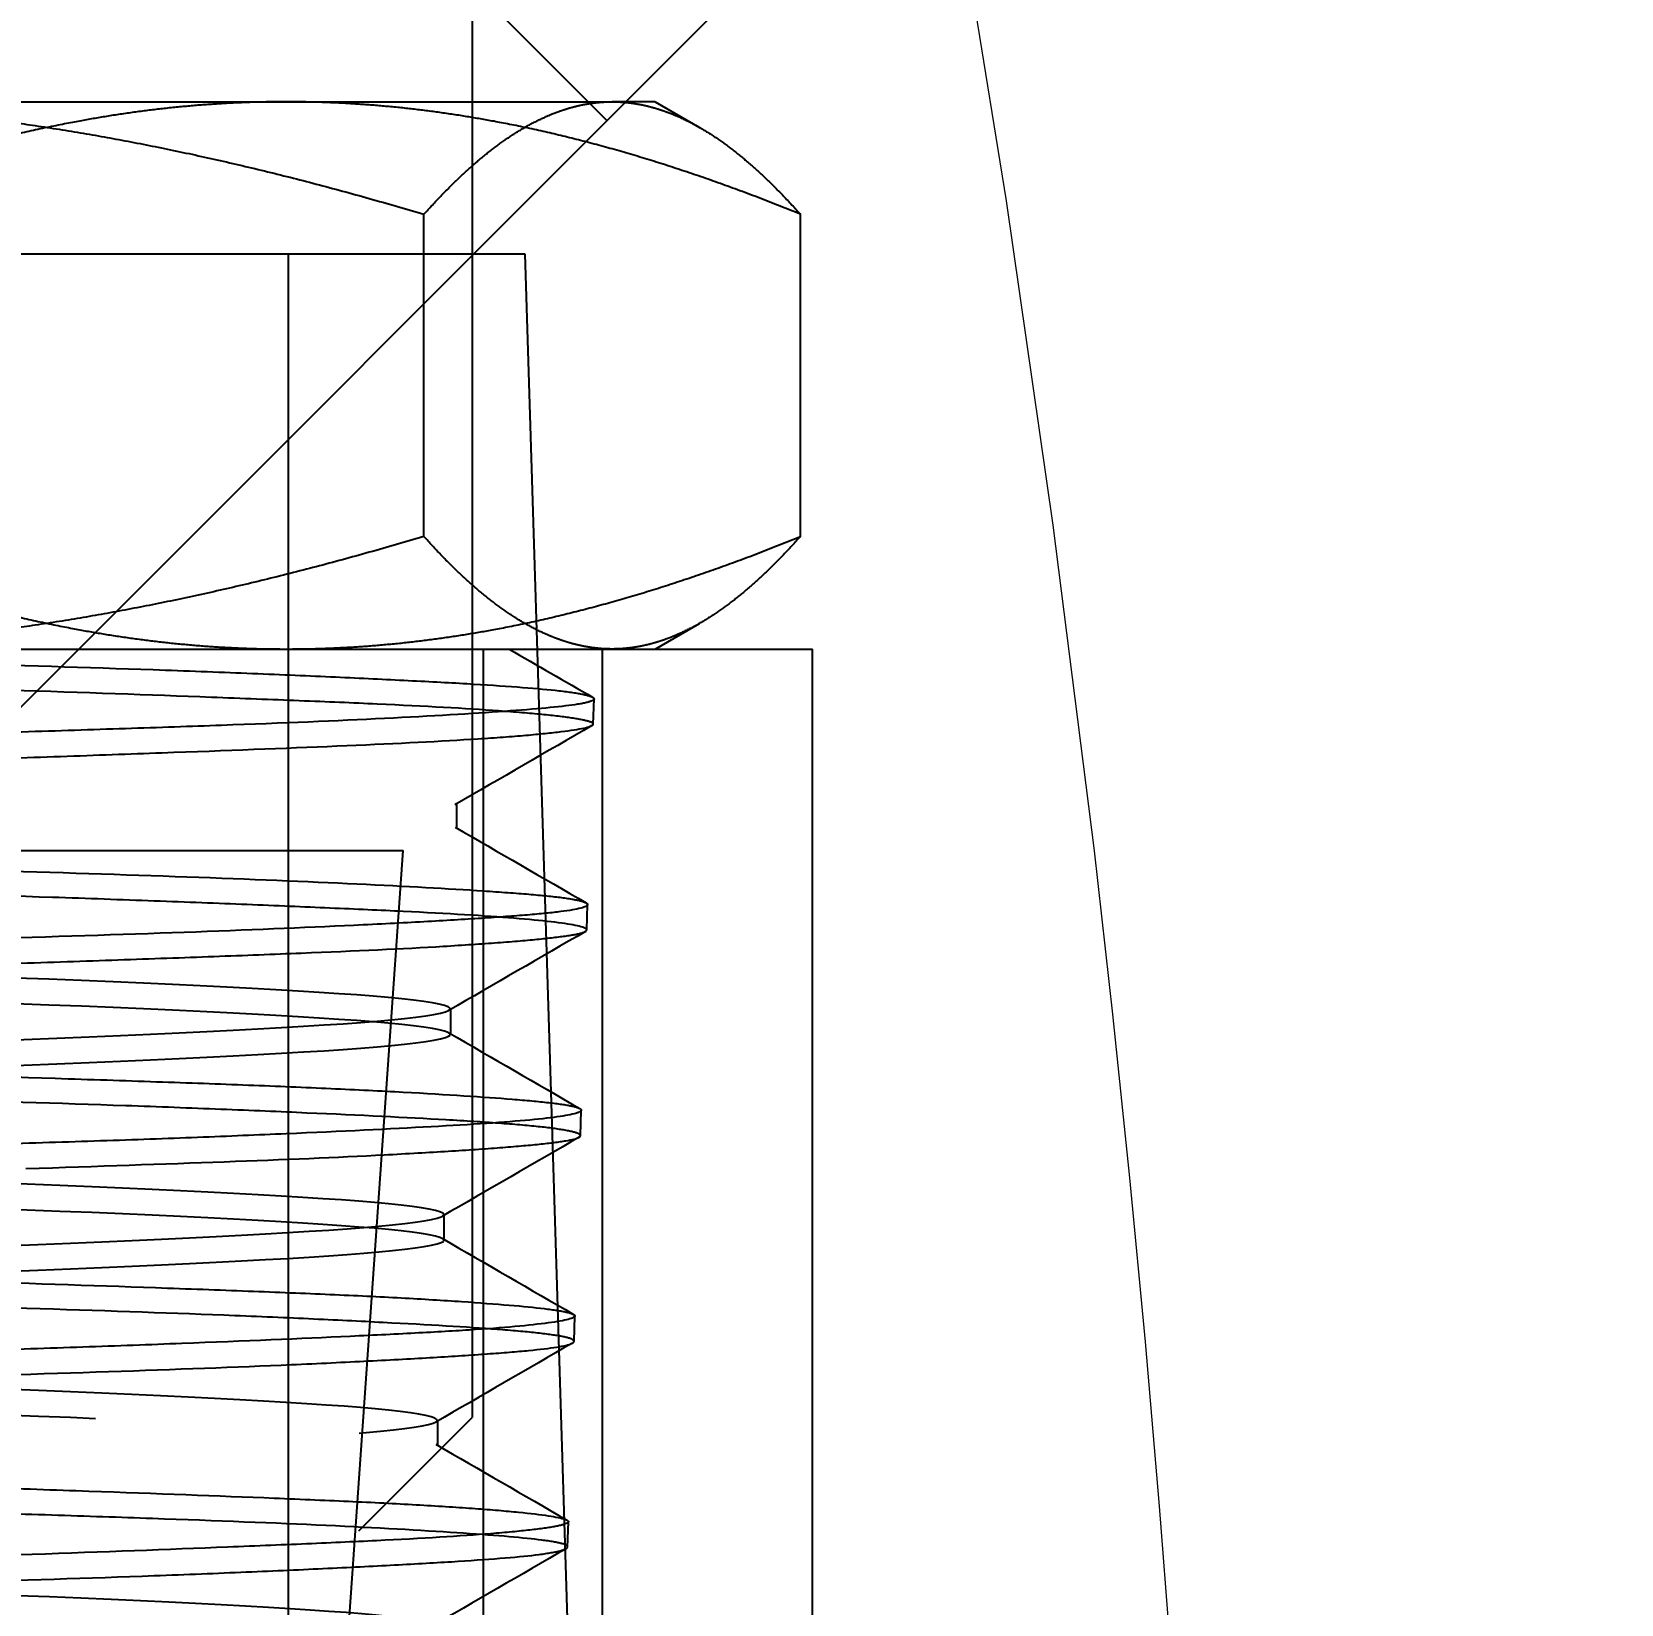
# Model space of a CAD drawing. Header units: millimetres. Extents: x -46397 to 283259, y -8690 to 23983.
# Drawn here: x -20191.98 to -20170, y 5145.77 to 5167.51 of the extents above; entities that cross this region are included whole.
import ezdxf
from ezdxf import colors
from ezdxf.entities.mleader import LeaderData, LeaderLine
from ezdxf.enums import TextEntityAlignment as Align
from ezdxf.math import Vec2, Vec3

# ---------------------------------------------------------------- set-up
doc = ezdxf.new("R2010")
doc.units = ezdxf.units.MM
doc.linetypes.add('CENTER', pattern=[2, 1.25, -0.25, 0.25, -0.25])
doc.linetypes.add('PHANTOM', pattern=[63.5, 31.75, -6.35, 6.35, -6.35, 6.35, -6.35])
doc.layers.add('DUONGTAM', color=1, linetype='CENTER', lineweight=0)
doc.styles.add('GHI CHÚ 2', font='arial.ttf', dxfattribs={"width": 0.8, "height": 1})
doc.styles.add('Tahoma', font='tahoma.ttf')
doc.styles.add('Text_nameplate', font='arial.ttf', dxfattribs={"width": 0.9, "height": 2.5})

# ---------------------------------------------------------------- blocks, each defined once
blk = doc.blocks.new('BO-1')
at = {"color": 251, "linetype": 'PHANTOM', "ltscale": 5, "extrusion": (6.89019e-16, 1, 0)}
for p, q in [((645.627, 3329.213), (645.627, 3325.848)), ((635.24, 3325.848), (647.562, 3325.848)), ((645.627, 3325.848), (645.627, 3307.652)), ((648.156, 3325.848), (647.562, 3325.848)), ((648.156, 3325.848), (648.77, 3325.493)), ((644.958, 3319.837), (644.958, 3324.292)), ((650.166, 3319.837), (650.166, 3324.292)), ((617.508, 3323.747), (646.352, 3323.747)), ((643.087, 3289.249), (643.087, 3323.747)), ((646.352, 3323.747), (647.43, 3289.249)), ((648.156, 3318.28), (648.77, 3318.635)), ((616.87, 3318.28), (650.331, 3318.28)), ((643.087, 3146.191), (643.087, 3318.28)), ((645.784, 3271.238), (645.784, 3318.28)), ((647.43, 3271.238), (647.43, 3318.28)), ((650.331, 3271.238), (650.331, 3318.28)), ((647.3, 3317.241), (647.311, 3317.59)), ((645.41, 3316.151), (645.41, 3315.795)), ((616.79, 3315.492), (644.196, 3315.492)), ((642.972, 3291.197), (644.671, 3315.492)), ((644.196, 3315.492), (644.671, 3315.492)), ((647.212, 3314.395), (647.223, 3314.747)), ((645.324, 3313.305), (645.324, 3312.95)), ((647.123, 3311.55), (647.134, 3311.903)), ((645.236, 3310.459), (645.236, 3310.104)), ((647.035, 3308.706), (647.046, 3309.058)), ((644.059, 3306.084), (645.627, 3307.652)), ((645.145, 3307.614), (645.145, 3307.258)), ((646.946, 3305.862), (646.957, 3306.212))]:
    blk.add_line(p, q, dxfattribs=at)
at = {"color": 251, "linetype": 'PHANTOM', "ltscale": 5}
for points, weights in [([(635.24, 3325.848), (639.75, 3325.848), (644.958, 3324.292)], [1.45403500584, 1.45403500584, 1.34963998936]), ([(643.052, 3325.848), (639.75, 3325.848), (635.938, 3324.292)], [1.45403500584, 1.45403500584, 1.34963998936]), ([(650.166, 3324.292), (646.353, 3325.848), (643.052, 3325.848)], [1.34963998936, 1.45403500584, 1.45403500584]), ([(644.958, 3324.292), (646.353, 3325.848), (647.562, 3325.848)], [1.34963998936, 1.45403500584, 1.45403500584]), ([(647.562, 3325.848), (648.77, 3325.848), (650.166, 3324.292)], [1.45403500584, 1.45403500584, 1.34963998936]), ([(644.958, 3319.837), (639.75, 3318.28), (635.24, 3318.28)], [1.34963998936, 1.45403500584, 1.45403500584]), ([(635.938, 3319.837), (639.75, 3318.28), (643.052, 3318.28)], [1.34963998936, 1.45403500584, 1.45403500584]), ([(643.052, 3318.28), (646.353, 3318.28), (650.166, 3319.837)], [1.45403500584, 1.45403500584, 1.34963998936]), ([(647.562, 3318.28), (646.353, 3318.28), (644.958, 3319.837)], [1.45403500584, 1.45403500584, 1.34963998936]), ([(650.166, 3319.837), (648.77, 3318.28), (647.562, 3318.28)], [1.34963998936, 1.45403500584, 1.45403500584])]:
    blk.add_rational_spline(points, weights, degree=2, dxfattribs=at)
for points, knots in [([(616.959, 3291.544), (616.877, 3291.562), (616.827, 3291.579), (616.709, 3291.693), (617.585, 3291.789), (620.954, 3291.982), (623.439, 3292.078), (629.056, 3292.271), (632.172, 3292.367), (637.827, 3292.56), (640.349, 3292.656), (643.815, 3292.849), (644.748, 3292.945), (644.657, 3293.138), (643.632, 3293.234), (640.016, 3293.427), (637.434, 3293.523), (631.711, 3293.716), (628.587, 3293.812), (623.01, 3294.005), (620.573, 3294.101), (617.338, 3294.294), (616.549, 3294.39), (616.933, 3294.582), (618.105, 3294.679), (621.962, 3294.871), (624.636, 3294.968), (630.45, 3295.16), (633.575, 3295.257), (639.06, 3295.449), (641.405, 3295.546), (644.4, 3295.738), (645.041, 3295.835), (644.364, 3296.027), (643.046, 3296.123), (638.958, 3296.316), (636.198, 3296.412), (630.305, 3296.605), (627.188, 3296.701), (621.809, 3296.894), (619.561, 3296.99), (616.815, 3297.183), (616.324, 3297.279), (617.296, 3297.472), (618.756, 3297.568), (623.068, 3297.761), (625.908, 3297.857), (631.865, 3298.05), (634.967, 3298.146), (640.227, 3298.339), (642.37, 3298.435), (644.859, 3298.628), (645.198, 3298.724), (643.933, 3298.917), (642.332, 3299.013), (637.806, 3299.205), (634.893, 3299.302), (628.884, 3299.494), (625.805, 3299.591), (620.679, 3299.783), (618.645, 3299.88), (616.421, 3300.072), (616.236, 3300.169), (617.794, 3300.361), (619.532, 3300.458), (624.263, 3300.65), (627.243, 3300.747), (633.288, 3300.939), (636.337, 3301.035), (641.316, 3301.228), (643.234, 3301.324), (645.186, 3301.517), (645.216, 3301.613), (643.368, 3301.806), (641.495, 3301.902), (636.57, 3302.095), (633.53, 3302.191), (627.464, 3302.384), (624.453, 3302.48), (619.633, 3302.673), (617.836, 3302.769), (616.162, 3302.962), (616.289, 3303.058), (618.425, 3303.251), (620.428, 3303.347), (625.537, 3303.54), (628.629, 3303.636), (634.703, 3303.829), (637.668, 3303.925), (642.316, 3304.117), (643.986, 3304.214), (645.376, 3304.406), (645.092, 3304.503), (642.672, 3304.695), (640.543, 3304.792), (635.261, 3304.984), (632.123, 3305.081), (626.057, 3305.273), (623.145, 3305.37), (618.682, 3305.562), (617.143, 3305.658), (616.042, 3305.851), (616.484, 3305.947), (619.184, 3306.14), (621.435, 3306.236), (626.877, 3306.429), (630.054, 3306.525), (636.098, 3306.718), (638.949, 3306.814), (643.216, 3307.007), (644.619, 3307.103), (645.425, 3307.296), (644.826, 3307.392), (641.851, 3307.585), (639.482, 3307.681), (633.892, 3307.874), (630.685, 3307.97), (624.678, 3308.163), (621.895, 3308.259), (617.837, 3308.452), (616.573, 3308.548), (616.064, 3308.74), (616.821, 3308.837), (620.066, 3309.029), (622.547, 3309.126), (628.273, 3309.318), (631.503, 3309.415), (637.457, 3309.607), (640.166, 3309.704), (644.004, 3309.896), (645.124, 3309.993), (645.332, 3310.185), (644.419, 3310.281), (640.91, 3310.474), (638.323, 3310.57), (632.474, 3310.763), (629.229, 3310.859), (623.341, 3311.052), (620.715, 3311.148), (617.107, 3311.341), (616.135, 3311.437), (616.23, 3311.63), (617.297, 3311.726), (621.063, 3311.919), (623.751, 3312.015), (629.709, 3312.208), (632.962, 3312.304), (638.768, 3312.497), (641.305, 3312.593), (644.673, 3312.786), (645.494, 3312.882), (645.094, 3313.075), (643.874, 3313.171), (639.859, 3313.363), (637.075, 3313.46), (631.022, 3313.652), (627.769, 3313.749), (622.06, 3313.941), (619.618, 3314.038), (616.501, 3314.23), (615.834, 3314.327), (616.539, 3314.519), (617.911, 3314.616), (622.167, 3314.808), (625.039, 3314.905), (631.173, 3315.097), (634.418, 3315.193), (640.017, 3315.386), (642.356, 3315.482), (645.214, 3315.675), (645.725, 3315.771), (644.713, 3315.964), (643.193, 3316.06), (638.705, 3316.253), (635.75, 3316.349), (629.549, 3316.542), (626.321, 3316.638), (620.847, 3316.831), (618.617, 3316.927), (616.027, 3317.12), (615.674, 3317.216), (616.991, 3317.409), (618.657, 3317.505), (623.368, 3317.698), (626.399, 3317.794), (632.652, 3317.987), (635.856, 3318.083), (639.459, 3318.213), (640.326, 3318.247), (641.109, 3318.28)], [0.0142017, 0.0142017, 0.0142017, 0.0142017, 0.015625, 0.015625, 0.0234375, 0.0234375, 0.03125, 0.03125, 0.0390625, 0.0390625, 0.046875, 0.046875, 0.0546875, 0.0546875, 0.0625, 0.0625, 0.0703125, 0.0703125, 0.078125, 0.078125, 0.0859375, 0.0859375, 0.09375, 0.09375, 0.1015625, 0.1015625, 0.109375, 0.109375, 0.1171875, 0.1171875, 0.125, 0.125, 0.1328125, 0.1328125, 0.140625, 0.140625, 0.1484375, 0.1484375, 0.15625, 0.15625, 0.1640625, 0.1640625, 0.171875, 0.171875, 0.1796875, 0.1796875, 0.1875, 0.1875, 0.1953125, 0.1953125, 0.203125, 0.203125, 0.2109375, 0.2109375, 0.21875, 0.21875, 0.2265625, 0.2265625, 0.234375, 0.234375, 0.2421875, 0.2421875, 0.25, 0.25, 0.2578125, 0.2578125, 0.265625, 0.265625, 0.2734375, 0.2734375, 0.28125, 0.28125, 0.2890625, 0.2890625, 0.296875, 0.296875, 0.3046875, 0.3046875, 0.3125, 0.3125, 0.3203125, 0.3203125, 0.328125, 0.328125, 0.3359375, 0.3359375, 0.34375, 0.34375, 0.3515625, 0.3515625, 0.359375, 0.359375, 0.3671875, 0.3671875, 0.375, 0.375, 0.3828125, 0.3828125, 0.390625, 0.390625, 0.3984375, 0.3984375, 0.40625, 0.40625, 0.4140625, 0.4140625, 0.421875, 0.421875, 0.4296875, 0.4296875, 0.4375, 0.4375, 0.4453125, 0.4453125, 0.453125, 0.453125, 0.4609375, 0.4609375, 0.46875, 0.46875, 0.4765625, 0.4765625, 0.484375, 0.484375, 0.4921875, 0.4921875, 0.5, 0.5, 0.5078125, 0.5078125, 0.515625, 0.515625, 0.5234375, 0.5234375, 0.53125, 0.53125, 0.5390625, 0.5390625, 0.546875, 0.546875, 0.5546875, 0.5546875, 0.5625, 0.5625, 0.5703125, 0.5703125, 0.578125, 0.578125, 0.5859375, 0.5859375, 0.59375, 0.59375, 0.6015625, 0.6015625, 0.609375, 0.609375, 0.6171875, 0.6171875, 0.625, 0.625, 0.6328125, 0.6328125, 0.640625, 0.640625, 0.6484375, 0.6484375, 0.65625, 0.65625, 0.6640625, 0.6640625, 0.671875, 0.671875, 0.6796875, 0.6796875, 0.6875, 0.6875, 0.6953125, 0.6953125, 0.703125, 0.703125, 0.7109375, 0.7109375, 0.71875, 0.71875, 0.7265625, 0.7265625, 0.734375, 0.734375, 0.7371154, 0.7371154, 0.7371154, 0.7371154]), ([(622.813, 3291.53), (621.689, 3291.575), (620.678, 3291.619), (617.984, 3291.76), (616.909, 3291.856), (616.709, 3292.049), (617.585, 3292.145), (620.954, 3292.338), (623.439, 3292.434), (629.056, 3292.627), (632.172, 3292.723), (637.827, 3292.916), (640.349, 3293.012), (643.815, 3293.204), (644.748, 3293.301), (644.657, 3293.493), (643.632, 3293.59), (640.016, 3293.782), (637.434, 3293.879), (631.711, 3294.071), (628.587, 3294.168), (623.01, 3294.36), (620.573, 3294.457), (617.338, 3294.649), (616.549, 3294.745), (616.933, 3294.938), (618.105, 3295.034), (621.962, 3295.227), (624.636, 3295.323), (630.45, 3295.516), (633.575, 3295.612), (639.06, 3295.805), (641.405, 3295.901), (644.4, 3296.094), (645.041, 3296.19), (644.364, 3296.383), (643.046, 3296.479), (638.958, 3296.672), (636.198, 3296.768), (630.305, 3296.961), (627.188, 3297.057), (621.809, 3297.25), (619.561, 3297.346), (616.815, 3297.539), (616.324, 3297.635), (617.296, 3297.827), (618.756, 3297.924), (623.068, 3298.116), (625.908, 3298.213), (631.865, 3298.405), (634.967, 3298.502), (640.227, 3298.694), (642.37, 3298.791), (644.859, 3298.983), (645.198, 3299.08), (643.933, 3299.272), (642.332, 3299.368), (637.806, 3299.561), (634.893, 3299.657), (628.884, 3299.85), (625.805, 3299.946), (620.679, 3300.139), (618.645, 3300.235), (616.421, 3300.428), (616.236, 3300.524), (617.794, 3300.717), (619.532, 3300.813), (624.263, 3301.006), (627.243, 3301.102), (633.288, 3301.295), (636.337, 3301.391), (641.316, 3301.584), (643.234, 3301.68), (645.186, 3301.873), (645.216, 3301.969), (643.368, 3302.162), (641.495, 3302.258), (636.57, 3302.451), (633.53, 3302.547), (627.464, 3302.739), (624.453, 3302.836), (619.633, 3303.028), (617.836, 3303.125), (616.162, 3303.317), (616.289, 3303.414), (618.425, 3303.606), (620.428, 3303.703), (625.537, 3303.895), (628.629, 3303.992), (634.703, 3304.184), (637.668, 3304.28), (642.316, 3304.473), (643.986, 3304.569), (645.376, 3304.762), (645.092, 3304.858), (642.672, 3305.051), (640.543, 3305.147), (635.261, 3305.34), (632.123, 3305.436), (626.057, 3305.629), (623.145, 3305.725), (618.682, 3305.918), (617.143, 3306.014), (616.042, 3306.207), (616.484, 3306.303), (619.184, 3306.496), (621.435, 3306.592), (626.877, 3306.785), (630.054, 3306.881), (636.098, 3307.074), (638.949, 3307.17), (643.216, 3307.362), (644.619, 3307.459), (645.425, 3307.651), (644.826, 3307.748), (641.851, 3307.94), (639.482, 3308.037), (633.892, 3308.229), (630.685, 3308.326), (624.678, 3308.518), (621.895, 3308.615), (617.837, 3308.807), (616.573, 3308.903), (616.064, 3309.096), (616.821, 3309.192), (620.066, 3309.385), (622.547, 3309.481), (628.273, 3309.674), (631.503, 3309.77), (637.457, 3309.963), (640.166, 3310.059), (644.004, 3310.252), (645.124, 3310.348), (645.332, 3310.541), (644.419, 3310.637), (640.91, 3310.83), (638.323, 3310.926), (632.474, 3311.119), (629.229, 3311.215), (623.341, 3311.408), (620.715, 3311.504), (617.107, 3311.697), (616.135, 3311.793), (616.23, 3311.985), (617.297, 3312.082), (621.063, 3312.274), (623.751, 3312.371), (629.709, 3312.563), (632.962, 3312.66), (638.768, 3312.852), (641.305, 3312.949), (644.673, 3313.141), (645.494, 3313.238), (645.094, 3313.43), (643.874, 3313.526), (639.859, 3313.719), (637.075, 3313.815), (631.022, 3314.008), (627.769, 3314.104), (622.06, 3314.297), (619.618, 3314.393), (616.501, 3314.586), (615.834, 3314.682), (616.539, 3314.875), (617.911, 3314.971), (622.167, 3315.164), (625.039, 3315.26), (631.173, 3315.453), (634.418, 3315.549), (640.017, 3315.742), (642.356, 3315.838), (645.214, 3316.031), (645.725, 3316.127), (644.713, 3316.32), (643.193, 3316.416), (638.705, 3316.609), (635.75, 3316.705), (629.549, 3316.897), (626.321, 3316.994), (620.847, 3317.186), (618.617, 3317.283), (616.027, 3317.475), (615.674, 3317.572), (616.991, 3317.764), (618.657, 3317.861), (623.368, 3318.053), (626.399, 3318.15), (629.9, 3318.257), (630.277, 3318.269), (630.653, 3318.28)], [0.0042069, 0.0042069, 0.0042069, 0.0042069, 0.0078125, 0.0078125, 0.015625, 0.015625, 0.0234375, 0.0234375, 0.03125, 0.03125, 0.0390625, 0.0390625, 0.046875, 0.046875, 0.0546875, 0.0546875, 0.0625, 0.0625, 0.0703125, 0.0703125, 0.078125, 0.078125, 0.0859375, 0.0859375, 0.09375, 0.09375, 0.1015625, 0.1015625, 0.109375, 0.109375, 0.1171875, 0.1171875, 0.125, 0.125, 0.1328125, 0.1328125, 0.140625, 0.140625, 0.1484375, 0.1484375, 0.15625, 0.15625, 0.1640625, 0.1640625, 0.171875, 0.171875, 0.1796875, 0.1796875, 0.1875, 0.1875, 0.1953125, 0.1953125, 0.203125, 0.203125, 0.2109375, 0.2109375, 0.21875, 0.21875, 0.2265625, 0.2265625, 0.234375, 0.234375, 0.2421875, 0.2421875, 0.25, 0.25, 0.2578125, 0.2578125, 0.265625, 0.265625, 0.2734375, 0.2734375, 0.28125, 0.28125, 0.2890625, 0.2890625, 0.296875, 0.296875, 0.3046875, 0.3046875, 0.3125, 0.3125, 0.3203125, 0.3203125, 0.328125, 0.328125, 0.3359375, 0.3359375, 0.34375, 0.34375, 0.3515625, 0.3515625, 0.359375, 0.359375, 0.3671875, 0.3671875, 0.375, 0.375, 0.3828125, 0.3828125, 0.390625, 0.390625, 0.3984375, 0.3984375, 0.40625, 0.40625, 0.4140625, 0.4140625, 0.421875, 0.421875, 0.4296875, 0.4296875, 0.4375, 0.4375, 0.4453125, 0.4453125, 0.453125, 0.453125, 0.4609375, 0.4609375, 0.46875, 0.46875, 0.4765625, 0.4765625, 0.484375, 0.484375, 0.4921875, 0.4921875, 0.5, 0.5, 0.5078125, 0.5078125, 0.515625, 0.515625, 0.5234375, 0.5234375, 0.53125, 0.53125, 0.5390625, 0.5390625, 0.546875, 0.546875, 0.5546875, 0.5546875, 0.5625, 0.5625, 0.5703125, 0.5703125, 0.578125, 0.578125, 0.5859375, 0.5859375, 0.59375, 0.59375, 0.6015625, 0.6015625, 0.609375, 0.609375, 0.6171875, 0.6171875, 0.625, 0.625, 0.6328125, 0.6328125, 0.640625, 0.640625, 0.6484375, 0.6484375, 0.65625, 0.65625, 0.6640625, 0.6640625, 0.671875, 0.671875, 0.6796875, 0.6796875, 0.6875, 0.6875, 0.6953125, 0.6953125, 0.703125, 0.703125, 0.7109375, 0.7109375, 0.71875, 0.71875, 0.7265625, 0.7265625, 0.7275, 0.7275, 0.7275, 0.7275]), ([(638.306, 3318.087), (639.338, 3318.057), (640.308, 3318.027), (641.215, 3317.995), (641.668, 3317.979), (642.102, 3317.962), (642.51, 3317.946)], [0.182901934, 0.182901934, 0.182901934, 0.182901934, 0.185129765, 0.185129765, 0.185129765, 0.186243681, 0.186243681, 0.186243681, 0.186243681]), ([(646.153, 3317.424), (645.727, 3317.392), (645.178, 3317.358), (644.536, 3317.325), (643.893, 3317.292), (643.155, 3317.261), (642.318, 3317.23)], [0.198496753, 0.198496753, 0.198496753, 0.198496753, 0.200724584, 0.200724584, 0.200724584, 0.202952415, 0.202952415, 0.202952415, 0.202952415]), ([(647.281, 3317.563), (647.246, 3317.547), (647.18, 3317.531), (647.083, 3317.516), (646.89, 3317.485), (646.579, 3317.455), (646.153, 3317.424)], [0.195155006, 0.195155006, 0.195155006, 0.195155006, 0.196268922, 0.196268922, 0.196268922, 0.198496753, 0.198496753, 0.198496753, 0.198496753]), ([(642.318, 3317.23), (641.899, 3317.214), (641.458, 3317.199), (641.002, 3317.184), (640.546, 3317.169), (640.073, 3317.153), (639.583, 3317.138)], [0.202952415, 0.202952415, 0.202952415, 0.202952415, 0.204066331, 0.204066331, 0.204066331, 0.205180247, 0.205180247, 0.205180247, 0.205180247]), ([(638.622, 3316.753), (639.132, 3316.769), (639.632, 3316.786), (640.115, 3316.802), (640.598, 3316.819), (641.059, 3316.836), (641.5, 3316.852)], [0.531890562, 0.531890562, 0.531890562, 0.531890562, 0.532998667, 0.532998667, 0.532998667, 0.534106773, 0.534106773, 0.534106773, 0.534106773]), ([(641.229, 3314.795), (640.779, 3314.812), (640.306, 3314.829), (639.821, 3314.845), (638.851, 3314.877), (637.823, 3314.908), (636.739, 3314.938)], [0.486458243, 0.486458243, 0.486458243, 0.486458243, 0.487566348, 0.487566348, 0.487566348, 0.489782559, 0.489782559, 0.489782559, 0.489782559]), ([(647.169, 3314.364), (647.253, 3314.394), (647.213, 3314.425), (647.052, 3314.458), (646.891, 3314.491), (646.603, 3314.525), (646.204, 3314.557), (645.805, 3314.59), (645.294, 3314.62), (644.67, 3314.651)], [0.476485295, 0.476485295, 0.476485295, 0.476485295, 0.478701506, 0.478701506, 0.478701506, 0.480917716, 0.480917716, 0.480917716, 0.483133927, 0.483133927, 0.483133927, 0.483133927]), ([(639.858, 3312.344), (640.343, 3312.328), (640.814, 3312.313), (641.26, 3312.297), (641.705, 3312.282), (642.129, 3312.267), (642.531, 3312.251)], [0.316571811, 0.316571811, 0.316571811, 0.316571811, 0.317685726, 0.317685726, 0.317685726, 0.318799642, 0.318799642, 0.318799642, 0.318799642]), ([(640.835, 3311.964), (639.923, 3311.996), (638.94, 3312.027), (637.885, 3312.057), (636.83, 3312.088), (635.736, 3312.12), (634.61, 3312.153)], [0.421080028, 0.421080028, 0.421080028, 0.421080028, 0.423296239, 0.423296239, 0.423296239, 0.425512449, 0.425512449, 0.425512449, 0.425512449]), ([(642.531, 3312.251), (642.933, 3312.236), (643.313, 3312.22), (643.671, 3312.203), (644.029, 3312.187), (644.366, 3312.17), (644.673, 3312.153)], [0.318799642, 0.318799642, 0.318799642, 0.318799642, 0.319913558, 0.319913558, 0.319913558, 0.321027473, 0.321027473, 0.321027473, 0.321027473]), ([(645.99, 3311.722), (645.778, 3311.738), (645.534, 3311.753), (645.263, 3311.769), (644.723, 3311.8), (644.08, 3311.831), (643.339, 3311.864)], [0.415539501, 0.415539501, 0.415539501, 0.415539501, 0.416647607, 0.416647607, 0.416647607, 0.418863817, 0.418863817, 0.418863817, 0.418863817]), ([(646.909, 3311.626), (646.815, 3311.642), (646.691, 3311.659), (646.538, 3311.675), (646.385, 3311.691), (646.202, 3311.707), (645.99, 3311.722)], [0.413323291, 0.413323291, 0.413323291, 0.413323291, 0.414431396, 0.414431396, 0.414431396, 0.415539501, 0.415539501, 0.415539501, 0.415539501]), ([(644.409, 3311.286), (644.732, 3311.303), (645.029, 3311.32), (645.295, 3311.336), (645.562, 3311.353), (645.8, 3311.369), (646.01, 3311.386), (646.219, 3311.402), (646.401, 3311.417), (646.553, 3311.433)], [0.405566553, 0.405566553, 0.405566553, 0.405566553, 0.406674659, 0.406674659, 0.406674659, 0.407782764, 0.407782764, 0.407782764, 0.408890869, 0.408890869, 0.408890869, 0.408890869]), ([(636.78, 3309.598), (637.322, 3309.581), (637.857, 3309.564), (638.371, 3309.547), (639.398, 3309.514), (640.358, 3309.481), (641.248, 3309.449)], [0.380065002, 0.380065002, 0.380065002, 0.380065002, 0.381178918, 0.381178918, 0.381178918, 0.383406749, 0.383406749, 0.383406749, 0.383406749]), ([(642.19, 3309.067), (641.367, 3309.099), (640.458, 3309.13), (639.468, 3309.161), (638.478, 3309.192), (637.438, 3309.223), (636.35, 3309.257), (635.806, 3309.273), (635.25, 3309.29), (634.681, 3309.307), (634.113, 3309.324), (633.538, 3309.341), (632.964, 3309.357)], [0.354593708, 0.354593708, 0.354593708, 0.354593708, 0.356809919, 0.356809919, 0.356809919, 0.359026129, 0.359026129, 0.359026129, 0.360134235, 0.360134235, 0.360134235, 0.36124234, 0.36124234, 0.36124234, 0.36124234]), ([(641.248, 3309.449), (641.693, 3309.434), (642.123, 3309.418), (642.526, 3309.402), (642.928, 3309.387), (643.306, 3309.371), (643.659, 3309.356)], [0.383406749, 0.383406749, 0.383406749, 0.383406749, 0.384520665, 0.384520665, 0.384520665, 0.38563458, 0.38563458, 0.38563458, 0.38563458]), ([(641.61, 3308.676), (641.174, 3308.659), (640.715, 3308.642), (640.242, 3308.626), (639.77, 3308.609), (639.282, 3308.593), (638.778, 3308.578)], [0.401229399, 0.401229399, 0.401229399, 0.401229399, 0.402343315, 0.402343315, 0.402343315, 0.403457231, 0.403457231, 0.403457231, 0.403457231]), ([(645.834, 3308.533), (646.054, 3308.549), (646.246, 3308.565), (646.406, 3308.58), (646.726, 3308.611), (646.924, 3308.642), (647, 3308.675)], [0.342404549, 0.342404549, 0.342404549, 0.342404549, 0.343512655, 0.343512655, 0.343512655, 0.345728865, 0.345728865, 0.345728865, 0.345728865]), ([(638.857, 3306.687), (639.363, 3306.67), (639.855, 3306.653), (640.324, 3306.636), (641.261, 3306.602), (642.116, 3306.57), (642.889, 3306.539)], [0.446899941, 0.446899941, 0.446899941, 0.446899941, 0.448013856, 0.448013856, 0.448013856, 0.450241688, 0.450241688, 0.450241688, 0.450241688]), ([(643.977, 3306.492), (644.313, 3306.476), (644.622, 3306.461), (644.904, 3306.444), (645.186, 3306.428), (645.441, 3306.412), (645.668, 3306.395), (645.895, 3306.378), (646.096, 3306.361), (646.265, 3306.344)], [0.451355603, 0.451355603, 0.451355603, 0.451355603, 0.452469519, 0.452469519, 0.452469519, 0.453583435, 0.453583435, 0.453583435, 0.45469735, 0.45469735, 0.45469735, 0.45469735]), ([(646.95, 3306.2), (646.933, 3306.184), (646.885, 3306.169), (646.806, 3306.152), (646.727, 3306.136), (646.617, 3306.119), (646.477, 3306.103)], [0.458039097, 0.458039097, 0.458039097, 0.458039097, 0.459153013, 0.459153013, 0.459153013, 0.460266928, 0.460266928, 0.460266928, 0.460266928]), ([(645.963, 3306.052), (645.559, 3306.018), (645.045, 3305.986), (644.422, 3305.955), (644.111, 3305.939), (643.771, 3305.924), (643.405, 3305.908)], [0.461380844, 0.461380844, 0.461380844, 0.461380844, 0.463608675, 0.463608675, 0.463608675, 0.464722591, 0.464722591, 0.464722591, 0.464722591]), ([(639.54, 3305.759), (638.555, 3305.726), (637.515, 3305.694), (636.43, 3305.662), (635.887, 3305.647), (635.333, 3305.631), (634.766, 3305.616)], [0.468064338, 0.468064338, 0.468064338, 0.468064338, 0.470292169, 0.470292169, 0.470292169, 0.471406085, 0.471406085, 0.471406085, 0.471406085]), ([(646.946, 3305.86), (646.949, 3305.877), (646.921, 3305.894), (646.862, 3305.91), (646.803, 3305.926), (646.712, 3305.942), (646.59, 3305.957)], [0.281458756, 0.281458756, 0.281458756, 0.281458756, 0.282566861, 0.282566861, 0.282566861, 0.283674966, 0.283674966, 0.283674966, 0.283674966]), ([(642.502, 3305.517), (642.902, 3305.534), (643.278, 3305.551), (643.629, 3305.568), (643.98, 3305.585), (644.306, 3305.601), (644.607, 3305.617)], [0.273702018, 0.273702018, 0.273702018, 0.273702018, 0.274810124, 0.274810124, 0.274810124, 0.275918229, 0.275918229, 0.275918229, 0.275918229])]:
    blk.add_open_spline(points, degree=3, knots=knots, dxfattribs=at)
for points in [[(646.137, 3318.28), (646.522, 3318.058), (646.907, 3317.835), (647.292, 3317.613)], [(642.51, 3317.946), (642.919, 3317.929), (643.304, 3317.913), (643.666, 3317.897)], [(643.666, 3317.897), (644.028, 3317.88), (644.367, 3317.864), (644.682, 3317.848)], [(644.682, 3317.848), (644.998, 3317.833), (645.289, 3317.817), (645.55, 3317.802)], [(642.021, 3317.611), (641.173, 3317.643), (640.247, 3317.677), (639.242, 3317.71)], [(645.55, 3317.802), (646.072, 3317.771), (646.48, 3317.741), (646.774, 3317.71)], [(646.774, 3317.71), (646.921, 3317.694), (647.04, 3317.677), (647.126, 3317.66)], [(647.126, 3317.66), (647.213, 3317.644), (647.269, 3317.627), (647.295, 3317.611)], [(643.234, 3317.564), (642.85, 3317.579), (642.445, 3317.595), (642.021, 3317.611)], [(644.311, 3317.518), (643.978, 3317.534), (643.619, 3317.549), (643.234, 3317.564)], [(645.992, 3317.424), (645.537, 3317.457), (644.976, 3317.488), (644.311, 3317.518)], [(646.588, 3317.374), (646.419, 3317.391), (646.219, 3317.408), (645.992, 3317.424)], [(647.295, 3317.611), (647.321, 3317.595), (647.316, 3317.578), (647.281, 3317.563)], [(647.283, 3317.222), (646.652, 3316.857), (646.02, 3316.491), (645.388, 3316.126)], [(647.004, 3317.325), (646.895, 3317.341), (646.757, 3317.358), (646.588, 3317.374)], [(646.859, 3317.138), (647.125, 3317.171), (647.272, 3317.202), (647.297, 3317.232)], [(647.241, 3317.278), (647.192, 3317.293), (647.113, 3317.309), (647.004, 3317.325)], [(647.297, 3317.232), (647.309, 3317.248), (647.291, 3317.263), (647.241, 3317.278)], [(639.583, 3317.138), (639.094, 3317.122), (638.587, 3317.106), (638.064, 3317.089)], [(643.891, 3316.946), (644.604, 3316.977), (645.208, 3317.007), (645.704, 3317.039)], [(645.704, 3317.039), (645.952, 3317.055), (646.173, 3317.072), (646.367, 3317.088)], [(646.367, 3317.088), (646.56, 3317.105), (646.725, 3317.122), (646.859, 3317.138)], [(641.5, 3316.852), (642.381, 3316.884), (643.179, 3316.915), (643.891, 3316.946)], [(645.389, 3315.819), (645.993, 3315.469), (646.598, 3315.12), (647.203, 3314.77)], [(638.855, 3315.223), (639.873, 3315.192), (640.815, 3315.162), (641.682, 3315.131)], [(641.682, 3315.131), (642.549, 3315.1), (643.346, 3315.066), (644.032, 3315.033)], [(644.032, 3315.033), (644.717, 3315), (645.301, 3314.968), (645.78, 3314.936)], [(642.511, 3314.746), (642.106, 3314.762), (641.679, 3314.779), (641.229, 3314.795)], [(645.78, 3314.936), (646.019, 3314.92), (646.23, 3314.905), (646.41, 3314.89)], [(646.41, 3314.89), (646.59, 3314.874), (646.741, 3314.859), (646.861, 3314.844)], [(646.861, 3314.844), (646.982, 3314.828), (647.073, 3314.812), (647.133, 3314.796)], [(647.133, 3314.796), (647.194, 3314.779), (647.224, 3314.762), (647.223, 3314.746)], [(643.658, 3314.697), (643.298, 3314.713), (642.916, 3314.729), (642.511, 3314.746)], [(644.67, 3314.651), (644.357, 3314.666), (644.018, 3314.682), (643.658, 3314.697)], [(645.755, 3314.556), (645.517, 3314.541), (645.25, 3314.525), (644.956, 3314.508)], [(646.388, 3314.602), (646.205, 3314.587), (645.994, 3314.572), (645.755, 3314.556)], [(646.85, 3314.649), (646.727, 3314.633), (646.572, 3314.618), (646.388, 3314.602)], [(647.223, 3314.746), (647.22, 3314.712), (647.096, 3314.68), (646.85, 3314.649)], [(641.641, 3314.361), (640.771, 3314.33), (639.805, 3314.3), (638.793, 3314.269)], [(643.991, 3314.458), (643.295, 3314.425), (642.511, 3314.393), (641.641, 3314.361)], [(644.956, 3314.508), (644.662, 3314.492), (644.339, 3314.475), (643.991, 3314.458)], [(647.195, 3314.375), (646.564, 3314.01), (645.933, 3313.646), (645.303, 3313.281)], [(646.553, 3314.27), (646.715, 3314.286), (646.848, 3314.302), (646.951, 3314.317)], [(646.951, 3314.317), (647.054, 3314.333), (647.127, 3314.348), (647.169, 3314.364)], [(643.262, 3314.076), (644.018, 3314.106), (644.673, 3314.137), (645.227, 3314.17)], [(645.227, 3314.17), (645.504, 3314.187), (645.757, 3314.204), (645.978, 3314.221)], [(645.978, 3314.221), (646.2, 3314.237), (646.391, 3314.254), (646.553, 3314.27)], [(639.292, 3313.933), (639.789, 3313.95), (640.267, 3313.966), (640.727, 3313.982)], [(640.727, 3313.982), (641.187, 3313.998), (641.63, 3314.014), (642.054, 3314.03)], [(642.054, 3314.03), (642.478, 3314.045), (642.884, 3314.061), (643.262, 3314.076)], [(645.303, 3312.974), (645.907, 3312.624), (646.511, 3312.275), (647.115, 3311.926)], [(636.783, 3312.442), (637.862, 3312.409), (638.887, 3312.376), (639.858, 3312.344)], [(644.673, 3312.153), (645.287, 3312.12), (645.789, 3312.087), (646.18, 3312.055)], [(642.151, 3311.914), (641.73, 3311.931), (641.292, 3311.948), (640.835, 3311.964)], [(643.339, 3311.864), (642.968, 3311.881), (642.571, 3311.898), (642.151, 3311.914)], [(646.18, 3312.055), (646.375, 3312.04), (646.543, 3312.024), (646.68, 3312.008)], [(646.68, 3312.008), (646.816, 3311.993), (646.922, 3311.978), (646.997, 3311.962)], [(646.997, 3311.962), (647.071, 3311.947), (647.116, 3311.931), (647.13, 3311.915)], [(647.13, 3311.915), (647.143, 3311.898), (647.126, 3311.881), (647.078, 3311.865)], [(646.424, 3311.767), (646.086, 3311.735), (645.622, 3311.704), (645.057, 3311.673)], [(647.078, 3311.865), (646.98, 3311.831), (646.761, 3311.798), (646.424, 3311.767)], [(640.487, 3311.477), (640.021, 3311.462), (639.537, 3311.446), (639.034, 3311.431)], [(641.827, 3311.526), (641.399, 3311.509), (640.952, 3311.493), (640.487, 3311.477)], [(643.052, 3311.576), (642.666, 3311.559), (642.255, 3311.542), (641.827, 3311.526)], [(645.057, 3311.673), (644.492, 3311.642), (643.825, 3311.609), (643.052, 3311.576)], [(647.105, 3311.528), (646.475, 3311.164), (645.845, 3310.8), (645.215, 3310.436)], [(646.553, 3311.433), (646.706, 3311.449), (646.829, 3311.464), (646.92, 3311.48)], [(647.099, 3311.575), (647.067, 3311.592), (647.003, 3311.609), (646.909, 3311.626)], [(646.92, 3311.48), (647.103, 3311.51), (647.162, 3311.542), (647.099, 3311.575)], [(642.197, 3311.19), (643.026, 3311.221), (643.764, 3311.252), (644.409, 3311.286)], [(639.455, 3311.096), (640.437, 3311.128), (641.367, 3311.16), (642.197, 3311.19)], [(645.215, 3310.128), (645.819, 3309.778), (646.424, 3309.429), (647.028, 3309.079)], [(643.659, 3309.356), (644.012, 3309.34), (644.34, 3309.324), (644.644, 3309.308)], [(644.644, 3309.308), (644.948, 3309.291), (645.228, 3309.274), (645.478, 3309.257)], [(643.363, 3309.017), (642.994, 3309.034), (642.602, 3309.05), (642.19, 3309.067)], [(645.478, 3309.257), (645.977, 3309.223), (646.358, 3309.191), (646.621, 3309.159)], [(646.621, 3309.159), (646.752, 3309.143), (646.855, 3309.128), (646.926, 3309.112)], [(647.044, 3309.065), (647.061, 3309.034), (646.955, 3309), (646.722, 3308.967)], [(646.926, 3309.112), (646.997, 3309.096), (647.036, 3309.081), (647.044, 3309.065)], [(644.396, 3308.966), (644.079, 3308.983), (643.733, 3309), (643.363, 3309.017)], [(645.97, 3308.871), (645.555, 3308.902), (645.029, 3308.933), (644.396, 3308.966)], [(645.673, 3308.868), (645.441, 3308.853), (645.179, 3308.837), (644.888, 3308.822)], [(646.722, 3308.967), (646.49, 3308.933), (646.139, 3308.9), (645.673, 3308.868)], [(646.504, 3308.824), (646.357, 3308.84), (646.177, 3308.855), (645.97, 3308.871)], [(646.854, 3308.776), (646.768, 3308.792), (646.651, 3308.808), (646.504, 3308.824)], [(643.938, 3308.775), (643.256, 3308.743), (642.48, 3308.71), (641.61, 3308.676)], [(644.888, 3308.822), (644.597, 3308.806), (644.279, 3308.791), (643.938, 3308.775)], [(647.014, 3308.683), (646.384, 3308.318), (645.754, 3307.954), (645.124, 3307.589)], [(647.02, 3308.726), (646.995, 3308.743), (646.94, 3308.76), (646.854, 3308.776)], [(647, 3308.675), (647.038, 3308.692), (647.045, 3308.709), (647.02, 3308.726)], [(640.598, 3308.289), (641.522, 3308.32), (642.365, 3308.351), (643.126, 3308.385)], [(643.126, 3308.385), (643.506, 3308.401), (643.863, 3308.419), (644.19, 3308.435)], [(644.19, 3308.435), (644.518, 3308.452), (644.819, 3308.469), (645.093, 3308.485)], [(645.093, 3308.485), (645.367, 3308.501), (645.615, 3308.517), (645.834, 3308.533)], [(637.608, 3308.194), (638.66, 3308.227), (639.675, 3308.259), (640.598, 3308.289)], [(645.123, 3307.283), (645.729, 3306.933), (646.334, 3306.583), (646.94, 3306.233)], [(642.889, 3306.539), (643.275, 3306.523), (643.641, 3306.507), (643.977, 3306.492)], [(639.989, 3306.296), (639.512, 3306.312), (639.02, 3306.328), (638.512, 3306.344)], [(641.37, 3306.249), (640.928, 3306.265), (640.466, 3306.281), (639.989, 3306.296)], [(643.734, 3306.153), (643.041, 3306.186), (642.254, 3306.218), (641.37, 3306.249)], [(646.265, 3306.344), (646.601, 3306.31), (646.815, 3306.278), (646.907, 3306.247)], [(646.907, 3306.247), (646.953, 3306.231), (646.967, 3306.216), (646.95, 3306.2)], [(645.506, 3306.052), (645.028, 3306.084), (644.427, 3306.12), (643.734, 3306.153)], [(646.59, 3305.957), (646.346, 3305.989), (645.983, 3306.019), (645.506, 3306.052)], [(646.477, 3306.103), (646.337, 3306.086), (646.165, 3306.069), (645.963, 3306.052)], [(642.242, 3305.86), (641.425, 3305.827), (640.525, 3305.793), (639.54, 3305.759)], [(643.405, 3305.908), (643.038, 3305.892), (642.651, 3305.876), (642.242, 3305.86)], [(646.926, 3305.839), (646.294, 3305.474), (645.663, 3305.109), (645.032, 3304.744)], [(645.432, 3305.665), (645.924, 3305.697), (646.297, 3305.727), (646.552, 3305.759)], [(646.552, 3305.759), (646.679, 3305.776), (646.777, 3305.793), (646.843, 3305.81)], [(646.843, 3305.81), (646.909, 3305.827), (646.943, 3305.844), (646.946, 3305.86)], [(644.607, 3305.617), (644.908, 3305.633), (645.186, 3305.65), (645.432, 3305.665)], [(638.355, 3305.373), (639.382, 3305.404), (640.34, 3305.434), (641.228, 3305.467)], [(641.228, 3305.467), (641.673, 3305.483), (642.101, 3305.5), (642.502, 3305.517)]]:
    blk.add_open_spline(points, degree=3, dxfattribs=at)
at = {"color": 251, "linetype": 'PHANTOM', "ltscale": 5, "style": 'Text_nameplate', "width": 0.9, "flags": 2}
blk.add_attdef('SPEC.', text='', height=2.5, dxfattribs=at).set_placement((282.5, 89.666), align=Align.MIDDLE_CENTER)
at = {"color": 251, "linetype": 'PHANTOM', "ltscale": 5, "style": 'Tahoma'}
for tag, height, p in [('PROJECT_CODE', 2.4, (245, 77.988)), ('DESIGN_PRESSURE', 2.609, (320, 77.988)), ('SERIAL_NO.', 2.609, (245, 69.452)), ('MAX_WORKING_PRESS', 2.609, (320, 69.452)), ('YEAR', 2.609, (245, 60.915)), ('TEST_PRES.', 2.609, (320, 60.915)), ('VOLUME', 2.609, (245, 52.379)), ('MAX_WORKING_TEMP.', 2.609, (320, 52.379))]:
    blk.add_attdef(tag, text='', height=height, dxfattribs=at).set_placement(p, align=Align.MIDDLE_CENTER)
blk = doc.blocks.new('_Dot')
at = {"color": 0, "linetype": 'ByBlock', "lineweight": -2}
blk.add_line((-0.5, 0), (-1, 0), dxfattribs=at)
at = {"color": 0, "linetype": 'ByBlock', "const_width": 0.5}
blk.add_lwpolyline([(-0.25, 0, 1), (0.25, 0, 1)], format="xyb", close=True, dxfattribs=at)

msp = doc.modelspace()

# ---------------------------------------------------------------- hatches: boundary and pattern name
h = msp.add_hatch()
h.set_pattern_fill('AR-HBONE', color=1, scale=0.3)
h.set_pattern_definition([(45, (-288320.135, -5674.706), (0, 43.1052294), [91.44, -30.48]), (135, (-288298.583, -5653.153), (4e-15, 43.1052294), [91.44, -30.48])])
edge = h.paths.add_edge_path()
edge.add_line((-20175.521, 3524.555), (-20175.521, 5124.206))
edge.add_arc((-20435.383, 5125.857), 259.867, 359.63599, 423.11697)
edge.add_arc((-20831.521, 4344.394), 1136.001, 63.118328, 116.881618)
edge.add_arc((-21227.659, 5125.857), 259.868, 116.88292, 180.36389)
edge.add_line((-21487.521, 5124.206), (-21487.521, 3524.555))
edge.add_arc((-21227.66, 3522.904), 259.867, 179.63597, 243.11695)
edge.add_arc((-20831.521, 4304.368), 1136.001, 243.11832, 296.88161)
edge.add_arc((-20435.384, 3522.905), 259.868, 296.8829, 360.36387)
edge = h.paths.add_edge_path(flags=16)
edge.add_line((-21437.521, 3524.388), (-21437.521, 5124.374))
edge.add_arc((-21227.66, 5125.857), 209.867, 116.88305, 180.40508, ccw=False)
edge.add_arc((-20831.521, 4344.395), 1086, 63.118359, 116.881649, ccw=False)
edge.add_arc((-20435.383, 5125.857), 209.867, -0.40506, 63.11697, ccw=False)
edge.add_line((-20225.521, 5124.374), (-20225.521, 3524.388))
edge.add_arc((-20435.383, 3522.904), 209.867, -63.11697, 0.40506, ccw=False)
edge.add_arc((-20831.521, 4304.367), 1086, 243.118351, 296.881641, ccw=False)
edge.add_arc((-21227.66, 3522.904), 209.867, 179.59492, 243.11695, ccw=False)

# ---------------------------------------------------------------- linework, layer by layer
at = {"layer": 'DUONGTAM', "color": 5, "lineweight": 0, "ltscale": 100, "elevation": -1.499}
msp.add_lwpolyline([(-21487.521, 5074.381), (-21487.521, 3574.381), (-21487.521, 3524.555, 0.284296), (-21345.164, 3291.12, 0.238987), (-20317.88, 3291.12, 0.284296), (-20175.521, 3524.555), (-20175.521, 3574.381), (-20175.521, 5074.381), (-20175.521, 5124.206, 0.284296), (-20317.879, 5357.641, 0.238987), (-21345.163, 5357.642, 0.284296), (-21487.521, 5124.206)], format="xyb", close=True, dxfattribs=at)

# ---------------------------------------------------------------- block references
msp.add_blockref('BO-1', (-20831.517, 1840.699, -1.499))

# ---------------------------------------------------------------- leaders
at = {"color": 1}
ml = msp.add_multileader_mtext('Standard', dxfattribs=at)
ml.set_content('{\\C3;Bảo ôn dày 50mm, tỉ trọng 100kg/m3\\Pbọc 1 lớp}', color=1, style='GHI CHÚ 2')
ml.set_leader_properties(color=3, lineweight=9)
ml.set_arrow_properties(name='DOT')
ml.build(insert=Vec2(0, 0))
ml.multileader.update_dxf_attribs({"text_left_attachment_type": 5, "text_right_attachment_type": 5, "dogleg_length": 17.329, "arrow_head_size": 40})
ctx = ml.context
ctx.base_point, ctx.char_height, ctx.arrow_head_size, ctx.landing_gap_size, ctx.plane_origin = Vec3(-19918.347, 5089.387), 80, 40, 0.039, Vec3(-18023.309, 5376.824)
ctx.left_attachment, ctx.right_attachment = 5, 5
notes = []
notes.append((ctx, [(0, (1, 1, 0), (-19935.676, 5089.387), (1, 0), 17.329, [(1, [(-20203.34, 4779.279)], 0, [])])]))
ctx.mtext.insert, ctx.mtext.width, ctx.mtext.flow_direction = Vec3(-19918.308, 5329.897), 1538.2477, 5
for ctx, leaders in notes:
    for number, flags, end, landing, length, lines in leaders:
        leader = LeaderData()
        leader.index, (leader.has_last_leader_line, leader.has_dogleg_vector, leader.attachment_direction) = number, flags
        leader.last_leader_point, leader.dogleg_vector, leader.dogleg_length = Vec3(end), Vec3(landing), length
        for number, points, colour, breaks in lines:
            line = LeaderLine()
            line.index, line.vertices, line.color, line.breaks = number, Vec3.list(points), colors.encode_raw_color(colour), breaks
            leader.lines.append(line)
        ctx.leaders.append(leader)

doc.saveas('drawing.dxf')
